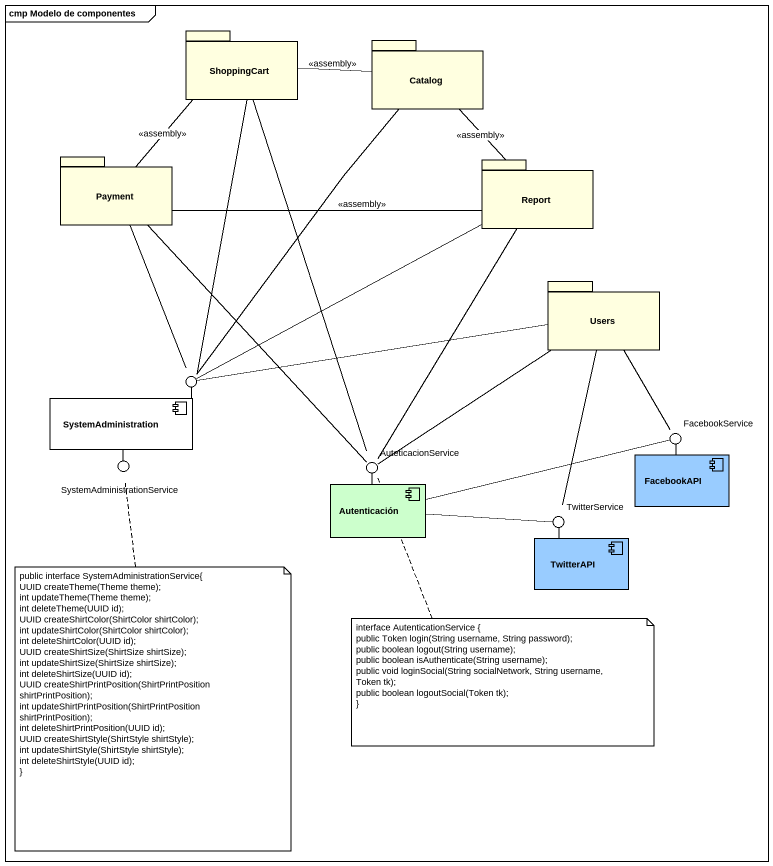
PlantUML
@startuml
mainframe cmp Modelo de componentes
package ShoppingCart #FFFFE0 {
}
package Catalog #FFFFE0 {
}
package Payment #FFFFE0 {
}
package Report #FFFFE0 {
}
package Users #FFFFE0 {
}
() " " as lollipop1 #FF0000
component SystemAdministration
() SystemAdministrationService
() AuteticacionService #009300
component FacebookAPI #99CCFF
() FacebookService #0000FF
component Autenticación #CCFFCC
() TwitterService #0000FF
component TwitterAPI #99CCFF
SystemAdministration -up- lollipop1
SystemAdministration -- SystemAdministrationService
Autenticación -up- AuteticacionService
FacebookAPI -up- FacebookService
TwitterAPI -up- TwitterService
ShoppingCart -- Payment : <<assembly>>
ShoppingCart -- lollipop1
ShoppingCart -- AuteticacionService
Catalog -left- ShoppingCart : <<assembly>>
Catalog -- lollipop1
Payment -- lollipop1
Payment -- AuteticacionService
Report -up- Catalog : <<assembly>>
Report -left- Payment : <<assembly>>
Report -left- lollipop1
Report -- AuteticacionService
Users -left- lollipop1
Users -- AuteticacionService
Users -- FacebookService
Users -- TwitterService
Autenticación -right- FacebookService
Autenticación -right- TwitterService
note bottom of SystemAdministrationService
  public interface SystemAdministrationService{
  UUID createTheme(Theme theme);
  int updateTheme(Theme theme);
  int deleteTheme(UUID id);
  UUID createShirtColor(ShirtColor shirtColor);
  int updateShirtColor(ShirtColor shirtColor);
  int deleteShirtColor(UUID id);
  UUID createShirtSize(ShirtSize shirtSize);
  int updateShirtSize(ShirtSize shirtSize);
  int deleteShirtSize(UUID id);
  UUID createShirtPrintPosition(ShirtPrintPosition shirtPrintPosition);
  int updateShirtPrintPosition(ShirtPrintPosition shirtPrintPosition);
  int deleteShirtPrintPosition(UUID id);
  UUID createShirtStyle(ShirtStyle shirtStyle);
  int updateShirtStyle(ShirtStyle shirtStyle);
  int deleteShirtStyle(UUID id);
  ~}
end note
note bottom of AuteticacionService
  interface AutenticationService {
  public Token login(String username, String password);
  public boolean logout(String username);
  public boolean isAuthenticate(String username);
  public void loginSocial(String socialNetwork, String username, Token tk);
  public boolean logoutSocial(Token tk);
  ~}
end note
@enduml
